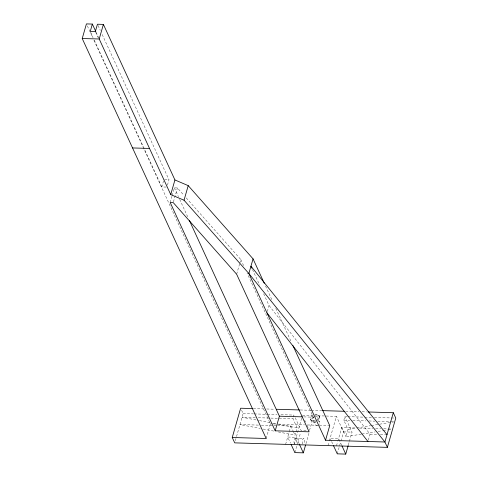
<?xml version="1.0" encoding="UTF-8"?>
<svg xmlns="http://www.w3.org/2000/svg" width="478" height="478" viewBox="0 0 478 478"><rect width="100%" height="100%" fill="white"/><g stroke="black" fill="none" stroke-linecap="round" stroke-linejoin="round"><path stroke-width="0.36" stroke-dasharray="2.39 1.79" d="M166.165 187.071L161.803 186.946L163.524 180.959M167.467 185.1L168.991 179.776L101.808 33.693M170.192 202.511L171.99 196.237M172.194 195.544L174.392 187.872L177.428 187.962L183.821 195.179M173.43 201.901L177.428 187.962M236.64 274.223L239.633 263.766M239.837 263.067L240.834 259.584L185.787 197.402M267.322 311.495L269.036 305.502L263.115 292.626M235.325 440.752L236.335 437.233M236.532 436.528L243.111 413.584L241.265 409.562M266.174 438.493L270.375 423.855L143.484 147.953M285.605 444.361L289.082 432.237M289.28 431.55L290.851 426.059L277.575 425.671M296.002 431.855L297.143 427.864L292.948 418.746L293.301 417.521M293.474 416.912L294 415.083L279.989 414.671M278.375 431.969L295.046 435.183L295.81 432.524M294.084 444.612L301.666 418.166M294.86 452.6L300.548 432.769M309.517 430.427L313.317 417.18L247.054 273.111M305.98 443.644L309.23 432.309M328.01 445.61L329.151 441.618M329.342 440.949L336.404 416.332L315.755 415.723M336.488 445.86L337.635 441.869M337.827 441.2L341.734 427.559L355.746 427.971M361.254 434.179L345.929 436.683L348.032 429.364L343.837 420.24L344.883 416.583L347.094 416.649M337.265 453.849L340.718 441.809M340.922 441.098L343.562 431.891L336.404 416.332M348.384 444.893L349.197 442.06M349.4 441.349L352.041 432.142L344.883 416.583M368.329 440.16L370.044 434.173L269.036 305.502M348.032 429.364L356.056 428.055M356.785 427.935L370.647 425.671M371.376 425.551L393.992 421.859M361.983 434.06L375.111 431.921M378.032 431.443L382.406 430.726M383.135 430.606L387.515 429.895M388.244 429.776L391.165 429.298M164.629 179.644L168.991 179.776M253.304 408.594L263.731 408.899M266.706 408.989L274.898 409.228M300.22 409.975L310.646 410.279M311.387 410.303L321.814 410.608M345.642 411.313L359.05 411.707M362.025 411.797L366.495 411.928M243.111 413.584L253.436 413.888M254.177 413.912L266.712 414.283M267.453 414.301L277.037 414.581M302.478 415.334L312.803 415.639M347.835 416.673L364.057 417.151M364.798 417.169L371.436 417.366M374.382 417.449L390.61 417.927M391.345 417.951L394.296 418.041M303.727 416.9L313.317 417.18M255.336 417.635L242.065 417.246L258.735 420.461M258.287 417.724L292.948 418.746M343.837 420.24L349.735 420.419M352.686 420.503L365.957 420.897M368.908 420.981L374.806 421.154M377.757 421.243L389.558 421.59M390.293 421.614L393.986 421.721M270.375 423.855L272.597 423.92M273.338 423.944L277.796 424.076M278.537 424.1L304.51 424.864M307.474 424.948L318.605 425.277M319.352 425.3L329.736 425.605M258.401 425.103L239.968 424.566L260.259 428.473M261.352 425.193L273.153 425.54M273.888 425.563L276.84 425.647M359.438 428.085L372.709 428.473M375.66 428.563L380.823 428.712M383.774 428.802L387.461 428.909M388.196 428.927L391.147 429.017M306.105 430.792L301.158 430.642L294.621 416.44M343.562 431.891L352.041 432.142M370.044 434.173L376.682 434.371M380.369 434.478L387.007 434.675M295.314 438.099L303.793 438.35M259.458 420.598L270.327 422.695M273.231 423.251L277.575 424.094M278.304 424.231L297.143 427.864M263.157 429.035L274.031 431.132M341.734 427.559L345.929 436.683M341.698 445.305L338.585 438.541L330.107 438.29L331.35 440.997M265.523 285.981L272.072 300.214M275.812 308.346L290.773 340.88M252.515 269.574L259.685 285.169M331.66 441.672L333.22 445.054M314.793 414.217A4.541 3.448 -24.7 0 1 319.071 416.063L319.441 416.87M317.762 417.557L319.86 422.122M240.834 259.584L243.947 266.348M313.891 416.983A2.725 2.067 -24.7 0 0 312.726 419.624L314.823 424.183M310.676 419.511L311.047 420.311A4.541 3.448 -24.7 0 0 315.331 422.158M304.659 420.066L305.591 422.098M307.145 425.48L308.083 427.511M298.983 443.381L296.187 437.292L287.702 437.041L290.505 443.13M290.851 426.059L293.247 431.276M293.546 431.927L295.046 435.183M174.392 187.872L178.443 196.679M179.686 199.392L188.41 218.362M98.074 25.579L100.255 30.311M96.096 32.193L98.588 37.601M95.666 32.217L98.462 38.306M90.575 32.068L93.067 37.481M94.309 40.188L161.803 186.946M87.36 25.931L92.66 37.457M93.909 40.17L143.167 147.278M317.972 420.957A2.725 2.067 -24.7 0 1 319.232 424.315M317.392 425.295A2.725 2.067 -24.7 0 1 314.942 424.428A2.725 2.067 -24.7 0 1 315.456 421.99M315.193 416.452A2.725 2.067 -24.7 0 1 317.649 417.312A2.725 2.067 -24.7 0 1 317.135 419.756M315.295 420.73A2.725 2.067 -24.7 0 1 312.726 419.624M319.071 416.063A4.541 3.448 -24.7 0 1 317.129 420.461M316.089 421.016A4.541 3.448 -24.7 0 1 310.873 419.917A4.541 3.448 -24.7 0 1 312.618 415.113M315.163 415.024A4.541 3.448 -24.7 0 1 319.25 416.463A4.541 3.448 -24.7 0 1 318.396 420.526M311.047 420.311A4.541 3.448 -24.7 0 1 312.988 415.914M302.855 444.068A3.179 1.129 -88.3 0 1 302.789 439.413A3.179 1.129 -88.3 0 1 304.462 439.312A3.179 1.129 -88.3 0 1 304.235 443.984M294.37 443.817A3.179 1.129 -88.3 0 1 294.311 439.163A3.179 1.129 -88.3 0 1 295.978 439.061A3.179 1.129 -88.3 0 1 295.751 443.733"/><path stroke-width="0.72" d="M252.563 408.57L240.643 408.218L232.248 437.495L266.174 438.493L82.228 38.539L86.428 23.9L92.362 24.073L95.785 31.512M92.362 24.073L90.264 31.393L95.355 31.542L97.452 24.223L103.391 24.402L174.93 179.949L170.73 194.588L184.036 200.222L248.859 273.506L384.91 441.995L387.377 447.36L234.716 442.861L232.248 437.495M170.73 194.588L99.209 38.987L103.391 24.402M184.036 200.222L188.218 185.637L174.93 179.949M188.218 185.637L253.053 258.867L248.859 273.506L325.542 440.244L384.91 441.995L393.304 412.717L367.982 411.97M275.197 430.821L170.192 202.511L173.233 202.6L236.64 274.223L309.117 431.819L275.197 430.821L279.391 416.183L189.348 220.394M291.126 444.48L294.86 452.6L303.339 452.851L305.573 445.06M325.542 440.244L329.736 425.605L292.954 345.624M333.53 445.729L337.265 453.849L345.743 454.1L348.181 445.604M387.377 447.36L395.772 418.083L393.304 412.717M82.228 38.539L99.209 38.987M132.549 147.941L149.506 148.443M276.392 409.27L299.473 409.951M322.56 410.632L344.154 411.271M279.391 416.183L302.251 416.858M387.007 434.675L250.956 266.186L251.888 268.218M266.939 312.821L367.946 441.493M342.009 445.98L345.743 454.1M253.053 258.867L264.274 283.269M299.294 444.056L303.339 452.851"/></g></svg>
